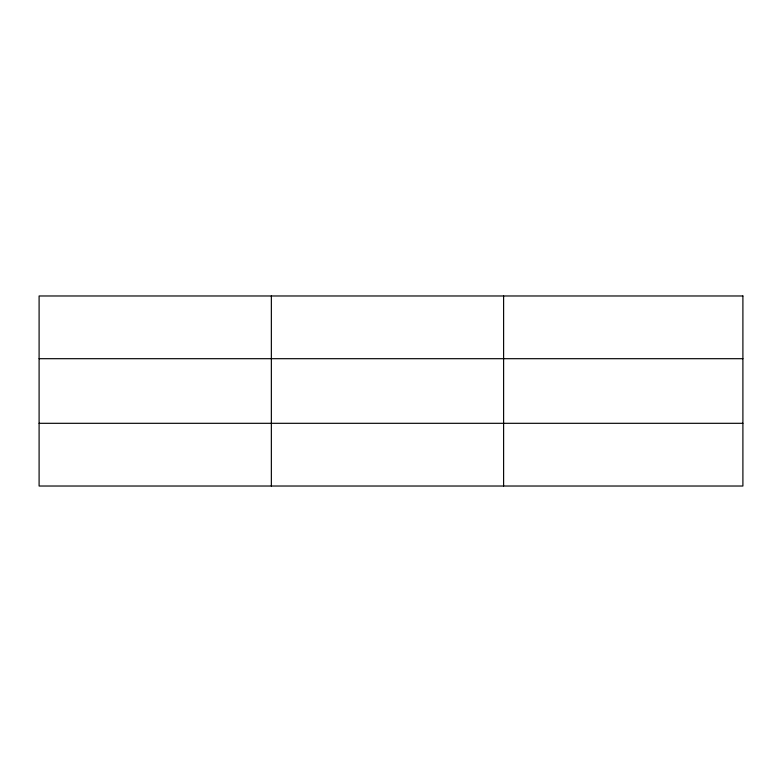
<?xml version="1.0" encoding="UTF-8"?>
<svg xmlns="http://www.w3.org/2000/svg" width="782" height="782" viewBox="0 0 782 782"><rect width="100%" height="100%" fill="white"/><g stroke="black" fill="none" stroke-linecap="round" stroke-linejoin="round"><path stroke-width="1.17" d="M271.354 486.023L271.354 295.977M503.608 486.023L503.608 295.977M39.1 358.694L742.9 358.694M39.1 423.306L742.9 423.306M742.9 295.977L742.9 486.023L39.1 486.023L39.1 295.977L742.9 295.977"/></g></svg>
